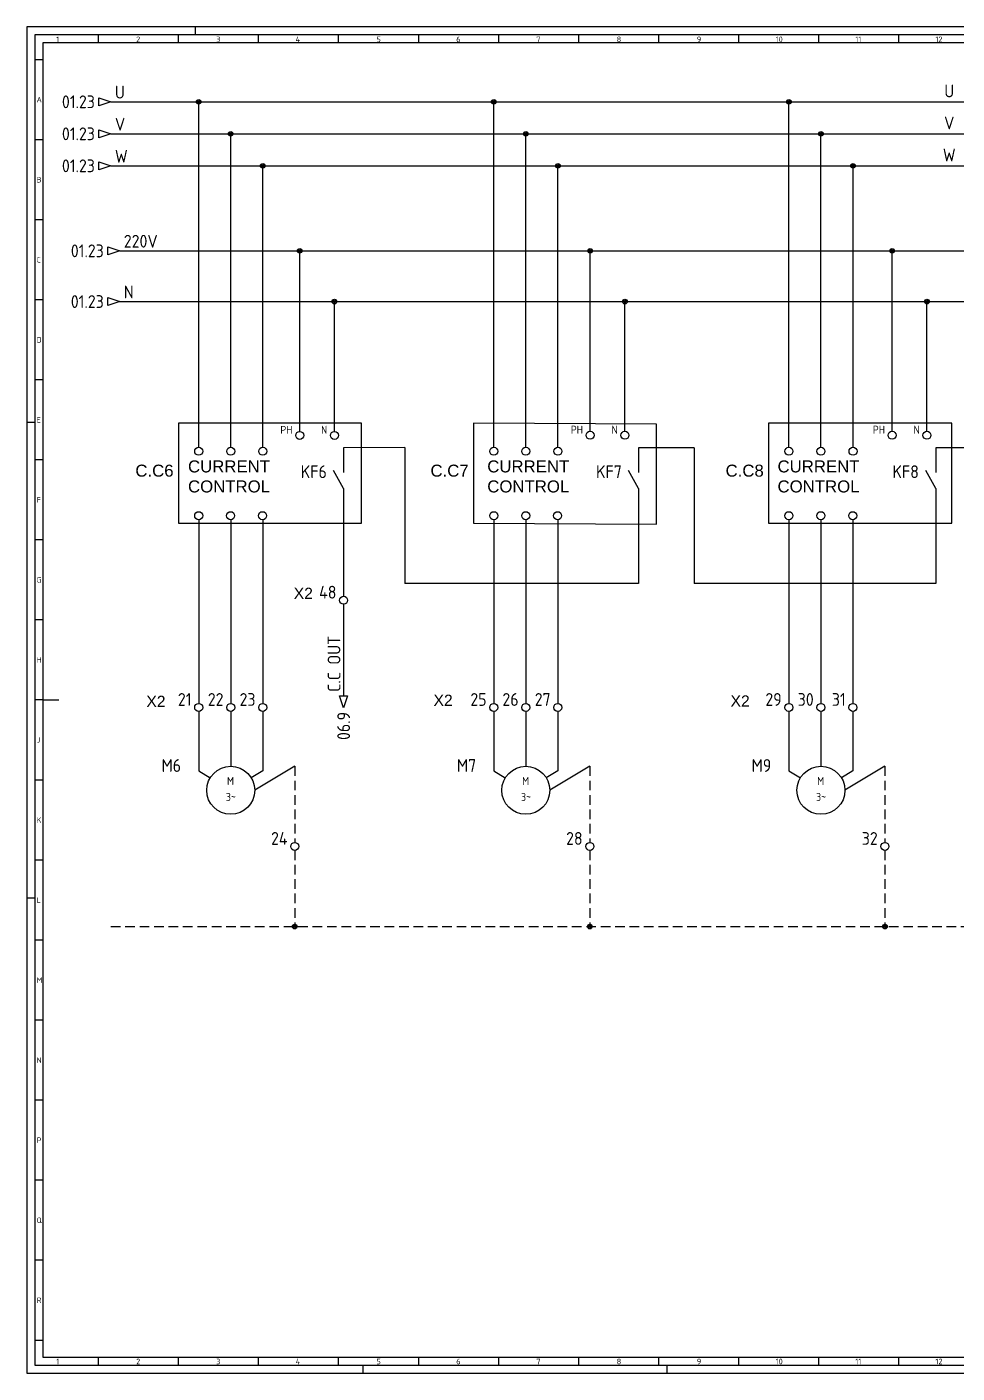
# Model space of a CAD drawing. Header units: millimetres. Extents: x 0 to 1189, y 5 to 846.
# Drawn here: x 0 to 581, y 5 to 846 of the extents above; entities that cross this region are included whole.
import ezdxf
from ezdxf.enums import TextEntityAlignment as Align

# ---------------------------------------------------------------- set-up
doc = ezdxf.new("R2010")
doc.units = ezdxf.units.MM
doc.header["$LTSCALE"] = 12
doc.linetypes.add('DASHED', pattern=[0.75, 0.5, -0.25])
for name, color, linetype in [('035', 5, 'Continuous'), ('07', 7, 'Continuous'), ('MISC', 2, 'Continuous'), ('RED_2.5mm^2', 1, 'Continuous'), ('SYMS', 7, 'Continuous'), ('TAGS', 51, 'Continuous'), ('WIRENO', 70, 'Continuous'), ('WIREREF', 61, 'Continuous'), ('WIREREF_DEST', 61, 'Continuous'), ('XREF', 7, 'Continuous')]:
    doc.layers.add(name, color=color, linetype=linetype)
doc.styles.add('ISO Proportional', font='isocp.shx')
doc.styles.add('WD_IEC', font='isocp2.shx', dxfattribs={"width": 0.9, "height": 4})

# ---------------------------------------------------------------- blocks, each defined once
blk = doc.blocks.new('IEC_border_a0')
at = {"layer": '035', "color": 0}
for p, q in [((0, 841), (0, 0)), ((1189, 841), (0, 841)), ((44.5, 836), (44.5, 831)), ((94.5, 836), (94.5, 831)), ((105, 841), (105, 836)), ((144.5, 836), (144.5, 831)), ((194.5, 836), (194.5, 831)), ((244.5, 836), (244.5, 831)), ((294.5, 836), (294.5, 831)), ((344.5, 836), (344.5, 831)), ((394.5, 836), (394.5, 831)), ((444.5, 836), (444.5, 831)), ((494.5, 836), (494.5, 831)), ((544.5, 836), (544.5, 831)), ((9.98, 820.54), (5, 820.54)), ((9.98, 770.54), (5, 770.54)), ((9.98, 720.54), (5, 720.54)), ((9.98, 670.54), (5, 670.54)), ((9.98, 620.54), (5, 620.54)), ((0, 594), (5, 594)), ((10, 570.5), (5.02, 570.5)), ((10, 520.5), (5, 520.5)), ((10, 470.5), (5.02, 470.5)), ((10, 420.5), (5.02, 420.5)), ((10, 370.5), (5.02, 370.5)), ((10, 320.5), (5.02, 320.5)), ((0, 297), (5, 297)), ((10.02, 270.46), (5.03, 270.46)), ((10.02, 220.46), (5.03, 220.46)), ((10.02, 170.46), (5.03, 170.46)), ((10.02, 120.46), (5.03, 120.46)), ((10.02, 70.46), (5.03, 70.46)), ((10.03, 20.42), (5.05, 20.42)), ((44.5, 10), (44.5, 5)), ((94.5, 10), (94.5, 5)), ((144.5, 10), (144.5, 5)), ((194.5, 10), (194.5, 5)), ((244.5, 10), (244.5, 5)), ((294.5, 10), (294.5, 5)), ((344.5, 10), (344.5, 5)), ((394.5, 10), (394.5, 5)), ((444.5, 10), (444.5, 5)), ((494.5, 10), (494.5, 5)), ((544.5, 10), (544.5, 5)), ((0, 0), (1189, 0)), ((210, 0), (210, 5)), ((400, 0), (400, 5))]:
    blk.add_line(p, q, dxfattribs=at)
blk.add_lwpolyline([(10, 10), (1179, 10), (1179, 831), (10, 831)], close=True, dxfattribs=at)
at = {"layer": '07', "color": 0}
blk.add_line((10, 420.5), (20, 420.5), dxfattribs=at)
blk.add_lwpolyline([(5, 5), (1184, 5), (1184, 836), (5, 836)], close=True, dxfattribs=at)
at = {"layer": '035', "color": 0, "style": 'ISO Proportional'}
for s, p in [('1', (18.31, 831.5)), ('2', (68.23, 831.5)), ('3', (118.18, 831.5)), ('4', (167.88, 831.5)), ('5', (218.34, 831.5)), ('6', (268.19, 831.5)), ('7', (318.17, 831.5)), ('8', (368.42, 831.5)), ('9', (418.46, 831.5)), ('10', (467.72, 831.5)), ('11', (517.49, 831.5)), ('12', (567.49, 831.5)), ('A', (6, 793.79)), ('B', (6, 743.79)), ('C', (6, 693.79)), ('D', (6, 643.79)), ('E', (6.02, 593.75)), ('F', (6.02, 543.75)), ('G', (6.02, 493.75)), ('H', (6.02, 443.75)), ('J', (6.02, 393.75)), ('K', (6.02, 343.75)), ('L', (6.03, 293.72)), ('M', (6.03, 243.72)), ('N', (6.03, 193.72)), ('P', (6.03, 143.72)), ('Q', (6.03, 93.72)), ('R', (6.05, 43.68)), ('1', (18.31, 5.5)), ('2', (68.23, 5.5)), ('3', (118.18, 5.5)), ('4', (167.88, 5.5)), ('5', (218.34, 5.5)), ('6', (268.19, 5.5)), ('7', (318.17, 5.5)), ('8', (368.42, 5.5)), ('9', (418.46, 5.5)), ('10', (467.72, 5.5)), ('11', (517.49, 5.5)), ('12', (567.49, 5.5))]:
    blk.add_text(s, height=3.5, dxfattribs=at).set_placement(p)
blk = doc.blocks.new('VMO14')
blk.add_line((20, 7.5), (7.5, 0))
blk.add_circle((0, 0), 7.5)
at = {"style": 'WD_IEC'}
for tag, p in [('INST', (-15.5, 12.75)), ('LOC', (-15.5, 9.25)), ('TAG1', (-15.5, 5.75)), ('DESC2', (-15.5, -2)), ('DESC1', (-15.5, 1.5)), ('DESC3', (-15.5, -5.5)), ('RATING1', (-15.5, -9)), ('RATING2', (-15.5, -12.5)), ('RATING3', (-15.5, -16))]:
    blk.add_attdef(tag, text='', height=2.5, dxfattribs=at).set_placement(p, align=Align.RIGHT)
blk.add_attdef('TERM02', (-0.81, 7.4), '', height=2, rotation=90, dxfattribs=at)
for tag, p in [('TERM04', (19, 10)), ('TERM01', (-7.47, 4.61)), ('TERM03', (9.66, 4.61))]:
    blk.add_attdef(tag, text='', height=2, rotation=90, dxfattribs=at).set_placement(p, align=Align.RIGHT)
at = {"style": 'WD_IEC', "flags": 1}
for tag, p, height in [('MFG', (22.75, 9), 1.5), ('X0TERM01', (-6.4, 3.9), 0.32), ('X2TERM02', (0, 7.5), 0.32), ('X0TERM03', (6.4, 3.9), 0.32), ('X2TERM04', (20, 7.5), 0.32), ('CAT', (22.75, 6.5), 1.5), ('X4LINK', (-7.5, 0), 0.32), ('X1LINK', (7.5, 0), 0.32), ('ASSYCODE', (1, -9), 1), ('FAMILY', (1, -10.5), 1), ('CATDESC', (1, -12), 1)]:
    blk.add_attdef(tag, p, '', height=height, dxfattribs=at)
at = {"style": 'WD_IEC'}
for tag, p in [('M', (-0.06, 1.67)), ('3~', (0.05, -3.33))]:
    blk.add_attdef(tag, text='', height=2.5, dxfattribs=at).set_placement(p, align=Align.CENTER)
at = {"lineweight": 15, "style": 'WD_IEC'}
blk.add_attdef('XREF', text='', height=2.5, dxfattribs=at).set_placement((-15.5, -19.5), align=Align.RIGHT)
blk = doc.blocks.new('VT0_02')
blk.add_circle((0, 0), 1.25)
at = {"style": 'WD_IEC'}
blk.add_attdef('TAG1', text='', height=2.5, dxfattribs=at).set_placement((-0.5, 1.75), align=Align.RIGHT)
at = {"style": 'WD_IEC', "flags": 1}
for tag, p in [('X4TERM01', (-1.25, 0)), ('X2TERM01', (0, 1.25)), ('X1TERM01', (1.25, 0)), ('X8TERM01', (0, -1.25))]:
    blk.add_attdef(tag, p, '', height=0.32, dxfattribs=at)
blk = doc.blocks.new('WDDOT')
for radius in [0.72, 0.449, 0.223]:
    blk.add_circle((0, 0), radius)
blk = doc.blocks.new('HA1D3')
blk.add_lwpolyline([(0, 0), (-3.75, -1.25), (-3.75, 1.25)], close=True)
at = {"style": 'WD_IEC'}
blk.add_attdef('XREF', text='', height=2.5, dxfattribs=at).set_placement((-5, 0), align=Align.MIDDLE_RIGHT)
at = {"style": 'WD_IEC', "flags": 1}
blk.add_attdef('SIGCODE', text='', height=1, dxfattribs=at).set_placement((-2.5, 1.8), align=Align.RIGHT)
at = {"style": 'WD_IEC'}
for tag, p, height, flags in [('X1TERM01', (0, 0), 0.32, 1), ('WIRENO', (1.25, 1), 2.5, 8)]:
    blk.add_attdef(tag, p, '', height=height, dxfattribs=dict(at, flags=flags))
blk.add_attdef('DESC1', text='', height=2.5, dxfattribs=at).set_placement((1.25, -1), align=Align.TOP_LEFT)
blk = doc.blocks.new('WD_WNH')
at = {"linetype": 'Continuous', "style": 'WD_IEC', "width": 0.8}
blk.add_attdef('WIRENO', text='', height=2.5, dxfattribs=at).set_placement((0, 0.75), align=Align.CENTER)
at = {"style": 'WD_IEC', "flags": 1}
for tag, p in [('W08USER', (0, 0.375)), ('W04USER', (0, 0.875)), ('W05USER', (0, 0.75)), ('W09USER', (0, 0.25)), ('W03USER', (0, 1)), ('W06USER', (0, 0.625)), ('W07USER', (0, 0.5)), ('W02USER', (0, 1.125)), ('W01USER', (0, 1.25)), ('W10USER', (0, 0.125))]:
    blk.add_attdef(tag, text='', height=0.08, dxfattribs=at).set_placement(p, align=Align.CENTER)
blk = doc.blocks.new('HA1S4')
blk.add_lwpolyline([(0, -3.75), (-1.25, 0), (1.25, 0)], close=True)
at = {"style": 'WD_IEC', "flags": 8}
blk.add_attdef('WIRENO', (-1, 1.25), '', height=2.5, rotation=90, dxfattribs=at)
at = {"style": 'WD_IEC'}
blk.add_attdef('DESC1', text='', height=2.5, rotation=90, dxfattribs=at).set_placement((1, 1.25), align=Align.TOP_LEFT)
at = {"style": 'WD_IEC', "flags": 1}
blk.add_attdef('X2TERM01', (0, 0), '', height=0.32, dxfattribs=at)
blk.add_attdef('SIGCODE', text='', height=1, dxfattribs=at).set_placement((-2.5, -3.2), align=Align.RIGHT)
at = {"style": 'WD_IEC'}
blk.add_attdef('XREF', text='', height=2.5, rotation=90, dxfattribs=at).set_placement((0, -5), align=Align.MIDDLE_RIGHT)
blk = doc.blocks.new('VT0002')
blk.add_circle((0, 0), 1.25)
at = {"style": 'WD_IEC'}
for tag, p in [('INST', (-2.25, 6.5)), ('LOC', (-2.25, 3.5)), ('DESC1', (-2.25, -6.25)), ('DESC2', (-2.25, -9.25)), ('DESC3', (-2.25, -12.25))]:
    blk.add_attdef(tag, text='', height=2.5, dxfattribs=at).set_placement(p, align=Align.RIGHT)
at = {"style": 'WD_IEC', "flags": 1}
for tag, p, height in [('ASSYCODE', (2.75, 10.75), 1), ('CATDESC', (2.75, 9.25), 1), ('MFG', (2.75, 7.25), 1.5), ('CAT', (2.75, 4.75), 1.5), ('X4PIN01', (-1.25, 1), 0.25), ('X4TERM01', (-1.25, 0), 0.25), ('X4TERMDESC01', (-1.25, 0.5), 0.4), ('STRIPSEQ', (0, 0), 0.025), ('X2PIN01', (0, 2.25), 0.25), ('X2TERM01', (0, 1.25), 0.25), ('X8PIN01', (0, -0.25), 0.25), ('X2TERMDESC01', (0, 1.75), 0.4), ('X1PIN01', (1.25, 1), 0.25), ('X1TERM01', (1.25, 0), 0.25), ('X1TERMDESC01', (1.25, 0.5), 0.4), ('LINKTERM', (0, -0.04), 0.025), ('X8TERM01', (0, -1.25), 0.25), ('X8TERMDESC01', (0, -0.75), 0.4)]:
    blk.add_attdef(tag, p, '', height=height, dxfattribs=at)
at = {"style": 'WD_IEC', "flags": 8}
for tag, height, p in [('TAGSTRIP', 2.5, (-2.25, 0.5)), ('TERM01', 2, (-2.25, -3.25))]:
    blk.add_attdef(tag, text='', height=height, dxfattribs=at).set_placement(p, align=Align.RIGHT)
blk = doc.blocks.new('VCR21')
for p, q in [((0, 7.5), (0, 2.5)), ((0, -2.5), (-3.12, 3.12)), ((0, -2.5), (0, -7.5))]:
    blk.add_line(p, q)
at = {"style": 'WD_IEC'}
for tag, p in [('INST', (-5.25, 6.75)), ('LOC', (-5.25, 3.75)), ('TAG2', (-5.25, 0.75)), ('XREF', (-5.25, -3.75)), ('DESC2', (-5.25, -9.75)), ('DESC1', (-5.25, -6.75)), ('DESC3', (-5.25, -12.75))]:
    blk.add_attdef(tag, text='', height=2.5, dxfattribs=at).set_placement(p, align=Align.RIGHT)
blk.add_attdef('TERM01', text='', height=2, rotation=90, dxfattribs=at).set_placement((-1, 7.5), align=Align.RIGHT)
at = {"style": 'WD_IEC', "flags": 1}
for tag, p, height in [('X2TERM01', (0, 7.5), 0.32), ('X4LINK', (-2.75, 0), 0.32), ('X1LINK', (-0.5, 0), 0.32), ('CONTACT', (4, -3.5), 1), ('FAMILY', (4, -5), 1), ('COMMON', (5.25, -4.75), 1), ('X8TERM02', (0, -7.5), 0.32)]:
    blk.add_attdef(tag, p, '', height=height, dxfattribs=at)
at = {"style": 'WD_IEC'}
blk.add_attdef('TERM02', (-1, -7.5), '', height=2, rotation=90, dxfattribs=at)

msp = doc.modelspace()

# ---------------------------------------------------------------- linework, layer by layer
for points in [[(208.96, 598.37), (94.62, 598.37), (94.62, 535.86), (208.96, 535.86)], [(393.28, 597.7), (278.96, 598.37), (278.96, 535.86), (393.28, 535.2)], [(577.65, 598.37), (463.3, 598.37), (463.3, 535.86), (577.65, 535.86)]]:
    msp.add_lwpolyline(points, close=True)
at = {"layer": 'RED_2.5mm^2'}
for p, q in [((52.46, 799.16), (1099.6, 799.16)), ((107.29, 583.34), (107.29, 799.16)), ((291.63, 583.34), (291.63, 799.16)), ((475.97, 583.34), (475.97, 799.16)), ((52.46, 779.16), (1099.6, 779.16)), ((127.29, 583.34), (127.29, 779.16)), ((311.63, 583.34), (311.63, 779.16)), ((495.97, 583.34), (495.97, 779.16)), ((52.46, 759.16), (1099.6, 759.16)), ((147.33, 583.34), (147.33, 759.16)), ((331.68, 583.34), (331.68, 759.16)), ((516.02, 583.34), (516.02, 759.16)), ((58.01, 706.04), (1091.75, 706.04)), ((170.4, 593.22), (170.4, 706.04)), ((351.82, 593.31), (351.82, 706.04)), ((540.48, 593.3), (540.48, 706.04)), ((57.63, 674.34), (1113.08, 674.34)), ((192.1, 593.22), (192.1, 674.34)), ((373.52, 593.31), (373.52, 674.34)), ((562.18, 593.3), (562.18, 674.34)), ((235.97, 583.1), (197.84, 582.92)), ((197.84, 582.92), (197.84, 577.55)), ((235.97, 583.1), (235.97, 498.3)), ((382.11, 582.92), (382.11, 577.55)), ((416.72, 582.92), (382.11, 582.92)), ((416.72, 582.92), (416.72, 498.3)), ((567.66, 582.92), (567.66, 577.55)), ((598.25, 582.92), (567.66, 582.92)), ((197.84, 547.55), (197.84, 490.27)), ((382.11, 547.55), (382.11, 498.3)), ((567.66, 547.55), (567.66, 498.3)), ((107.29, 538.09), (107.29, 423.27)), ((127.29, 538.09), (127.29, 423.27)), ((147.29, 538.09), (147.29, 423.27)), ((291.63, 538.09), (291.63, 423.27)), ((311.63, 538.09), (311.63, 423.27)), ((331.63, 538.09), (331.63, 423.27)), ((475.97, 538.09), (475.97, 423.27)), ((495.97, 538.09), (495.97, 423.27)), ((515.97, 538.09), (515.97, 423.27)), ((382.11, 498.3), (235.97, 498.3)), ((567.66, 498.3), (416.72, 498.3)), ((197.84, 485.27), (197.84, 427.99)), ((107.29, 418.27), (107.29, 381.2)), ((127.29, 418.27), (127.29, 384.01)), ((147.29, 418.27), (147.29, 381.2)), ((291.63, 418.27), (291.63, 381.2)), ((311.63, 418.27), (311.63, 384.01)), ((331.63, 418.27), (331.63, 381.2)), ((475.97, 418.27), (475.97, 381.2)), ((495.97, 418.27), (495.97, 384.01)), ((515.97, 418.27), (515.97, 381.2)), ((107.29, 381.2), (114.48, 376.82)), ((147.29, 381.2), (140.09, 376.82)), ((291.63, 381.2), (298.82, 376.82)), ((331.63, 381.2), (324.44, 376.82)), ((475.97, 381.2), (483.16, 376.82)), ((515.97, 381.2), (508.78, 376.82))]:
    msp.add_line(p, q, dxfattribs=at)
at = {"layer": 'RED_2.5mm^2', "color": 2, "linetype": 'DASHED'}
for p, q in [((167.29, 384.01), (167.29, 336.45)), ((351.63, 384.01), (351.63, 336.45)), ((535.97, 384.01), (535.97, 336.45)), ((167.29, 331.45), (167.29, 283.9)), ((351.63, 331.45), (351.63, 283.9)), ((535.97, 331.45), (535.97, 283.9)), ((52.46, 283.9), (1089, 283.9))]:
    msp.add_line(p, q, dxfattribs=at)

# ---------------------------------------------------------------- block references
msp.add_blockref('IEC_border_a0', (0, 4.94))
at = {"layer": 'SYMS'}
ref = msp.add_blockref('HA1D3', (52.46, 799.16), dxfattribs=dict(at, xscale=2, yscale=2, zscale=2))
ref.add_attrib('XREF', '01.23', dxfattribs={"layer": 'XREF', "height": 8, "style": 'WD_IEC'}).set_placement((42.46, 799.16), align=Align.MIDDLE_RIGHT)
ref.add_attrib('WIRENO', 'U', (54.96, 801.16), dxfattribs={"layer": 'WIREREF_DEST', "height": 8, "style": 'WD_IEC', "flags": 8})
at = {"layer": 'SYMS', "xscale": 2, "yscale": 2, "zscale": 2}
for p in [(107.29, 799.16), (291.63, 799.16), (475.97, 799.16), (127.29, 779.16), (311.63, 779.16), (495.97, 779.16), (147.33, 759.16), (331.68, 759.16), (516.02, 759.16), (170.4, 706.04), (351.82, 706.04), (540.48, 706.04), (192.1, 674.34), (373.52, 674.34), (562.18, 674.34)]:
    msp.add_blockref('WDDOT', p, dxfattribs=at)
at = {"layer": 'SYMS'}
ref = msp.add_blockref('HA1D3', (52.46, 779.16), dxfattribs=dict(at, xscale=2, yscale=2, zscale=2))
ref.add_attrib('XREF', '01.23', dxfattribs={"layer": 'XREF', "height": 8, "style": 'WD_IEC'}).set_placement((42.46, 779.16), align=Align.MIDDLE_RIGHT)
ref.add_attrib('WIRENO', 'V', (54.96, 781.16), dxfattribs={"layer": 'WIREREF_DEST', "height": 8, "style": 'WD_IEC', "flags": 8})
ref = msp.add_blockref('HA1D3', (52.46, 759.16), dxfattribs=dict(at, xscale=2, yscale=2, zscale=2))
ref.add_attrib('XREF', '01.23', dxfattribs={"layer": 'XREF', "height": 8, "style": 'WD_IEC'}).set_placement((42.46, 759.16), align=Align.MIDDLE_RIGHT)
ref.add_attrib('WIRENO', 'W', (54.96, 761.16), dxfattribs={"layer": 'WIREREF_DEST', "height": 8, "style": 'WD_IEC', "flags": 8})
ref = msp.add_blockref('HA1D3', (58.01, 706.04), dxfattribs=dict(at, xscale=2, yscale=2, zscale=2))
ref.add_attrib('XREF', '01.23', dxfattribs={"layer": 'XREF', "height": 8, "style": 'WD_IEC'}).set_placement((48.01, 706.04), align=Align.MIDDLE_RIGHT)
ref.add_attrib('WIRENO', '220V', (60.51, 708.04), dxfattribs={"layer": 'WIREREF_DEST', "height": 8, "style": 'WD_IEC', "flags": 8})
ref = msp.add_blockref('HA1D3', (58.01, 674.34), dxfattribs=dict(at, xscale=2, yscale=2, zscale=2))
ref.add_attrib('XREF', '01.23', dxfattribs={"layer": 'XREF', "height": 8, "style": 'WD_IEC'}).set_placement((48.01, 674.34), align=Align.MIDDLE_RIGHT)
ref.add_attrib('WIRENO', 'N', (60.51, 676.34), dxfattribs={"layer": 'WIREREF_DEST', "height": 8, "style": 'WD_IEC', "flags": 8})
ref = msp.add_blockref('VT0002', (170.4, 590.72), dxfattribs=dict(at, xscale=2, yscale=2, zscale=2))
ref.add_attrib('TAGSTRIP', 'PH', dxfattribs={"layer": 'TAGS', "height": 5, "style": 'WD_IEC', "flags": 8}).set_placement((165.9, 591.72), align=Align.RIGHT)
ref = msp.add_blockref('VT0002', (192.1, 590.72), dxfattribs=dict(at, xscale=2, yscale=2, zscale=2))
ref.add_attrib('TAGSTRIP', 'N', dxfattribs={"layer": 'TAGS', "height": 5, "style": 'WD_IEC', "flags": 8}).set_placement((187.6, 591.72), align=Align.RIGHT)
ref = msp.add_blockref('VT0002', (351.82, 590.81), dxfattribs=dict(at, xscale=2, yscale=2, zscale=2))
ref.add_attrib('TAGSTRIP', 'PH', dxfattribs={"layer": 'TAGS', "height": 5, "style": 'WD_IEC', "flags": 8}).set_placement((347.32, 591.81), align=Align.RIGHT)
ref = msp.add_blockref('VT0002', (373.52, 590.81), dxfattribs=dict(at, xscale=2, yscale=2, zscale=2))
ref.add_attrib('TAGSTRIP', 'N', dxfattribs={"layer": 'TAGS', "height": 5, "style": 'WD_IEC', "flags": 8}).set_placement((369.02, 591.81), align=Align.RIGHT)
ref = msp.add_blockref('VT0002', (540.48, 590.8), dxfattribs=dict(at, xscale=2, yscale=2, zscale=2))
ref.add_attrib('TAGSTRIP', 'PH', dxfattribs={"layer": 'TAGS', "height": 5, "style": 'WD_IEC', "flags": 8}).set_placement((535.98, 591.8), align=Align.RIGHT)
ref = msp.add_blockref('VT0002', (562.18, 590.8), dxfattribs=dict(at, xscale=2, yscale=2, zscale=2))
ref.add_attrib('TAGSTRIP', 'N', dxfattribs={"layer": 'TAGS', "height": 5, "style": 'WD_IEC', "flags": 8}).set_placement((557.68, 591.8), align=Align.RIGHT)
at = {"layer": 'SYMS', "color": 0, "xscale": 2, "yscale": 2, "zscale": 2}
for p in [(107.29, 580.84), (127.29, 580.84), (147.33, 580.84), (291.63, 580.84), (311.63, 580.84), (331.68, 580.84), (475.97, 580.84), (495.97, 580.84), (516.02, 580.84), (107.29, 540.59), (127.25, 540.59), (147.16, 540.59), (291.63, 540.59), (311.59, 540.59), (331.51, 540.59), (475.97, 540.59), (495.93, 540.59), (515.85, 540.59)]:
    msp.add_blockref('VT0_02', p, dxfattribs=at)
at = {"layer": 'SYMS'}
ref = msp.add_blockref('VCR21', (197.84, 562.55), dxfattribs=dict(at, xscale=2, yscale=2, zscale=2))
ref.add_attrib('TAG2', 'KF6', dxfattribs={"layer": 'TAGS', "height": 8, "style": 'WD_IEC'}).set_placement((187.34, 564.05), align=Align.RIGHT)
ref = msp.add_blockref('VCR21', (382.11, 562.55), dxfattribs=dict(at, xscale=2, yscale=2, zscale=2))
ref.add_attrib('TAG2', 'KF7', dxfattribs={"layer": 'TAGS', "height": 8, "style": 'WD_IEC'}).set_placement((371.61, 564.05), align=Align.RIGHT)
ref = msp.add_blockref('VCR21', (567.66, 562.55), dxfattribs=dict(at, xscale=2, yscale=2, zscale=2))
ref.add_attrib('TAG2', 'KF8', dxfattribs={"layer": 'TAGS', "height": 8, "style": 'WD_IEC'}).set_placement((557.16, 564.05), align=Align.RIGHT)
ref = msp.add_blockref('VT0002', (197.84, 487.77), dxfattribs=dict(at, xscale=2, yscale=2, zscale=2))
ref.add_attrib('TAGSTRIP', '48', dxfattribs={"layer": 'TAGS', "height": 8, "style": 'WD_IEC', "flags": 8}).set_placement((193.34, 488.77), align=Align.RIGHT)
ref = msp.add_blockref('HA1S4', (197.84, 427.99), dxfattribs=dict(at, xscale=2, yscale=2, zscale=2))
ref.add_attrib('XREF', '06.9', dxfattribs={"layer": 'XREF', "height": 8, "rotation": 90, "style": 'WD_IEC'}).set_placement((197.84, 417.99), align=Align.MIDDLE_RIGHT)
ref.add_attrib('WIRENO', 'C.C OUT', (195.84, 430.49), dxfattribs={"layer": 'WIREREF', "height": 8, "rotation": 90, "style": 'WD_IEC', "flags": 8})
ref = msp.add_blockref('VT0002', (107.29, 420.77), dxfattribs=dict(at, xscale=2, yscale=2, zscale=2))
ref.add_attrib('TAGSTRIP', '21', dxfattribs={"layer": 'TAGS', "height": 8, "style": 'WD_IEC', "flags": 8}).set_placement((102.79, 421.77), align=Align.RIGHT)
ref = msp.add_blockref('VT0002', (127.29, 420.77), dxfattribs=dict(at, xscale=2, yscale=2, zscale=2))
ref.add_attrib('TAGSTRIP', '22', dxfattribs={"layer": 'TAGS', "height": 8, "style": 'WD_IEC', "flags": 8}).set_placement((122.79, 421.77), align=Align.RIGHT)
ref = msp.add_blockref('VT0002', (147.29, 420.77), dxfattribs=dict(at, xscale=2, yscale=2, zscale=2))
ref.add_attrib('TAGSTRIP', '23', dxfattribs={"layer": 'TAGS', "height": 8, "style": 'WD_IEC', "flags": 8}).set_placement((142.79, 421.77), align=Align.RIGHT)
ref = msp.add_blockref('VT0002', (291.63, 420.77), dxfattribs=dict(at, xscale=2, yscale=2, zscale=2))
ref.add_attrib('TAGSTRIP', '25', dxfattribs={"layer": 'TAGS', "height": 8, "style": 'WD_IEC', "flags": 8}).set_placement((287.13, 421.77), align=Align.RIGHT)
ref = msp.add_blockref('VT0002', (311.63, 420.77), dxfattribs=dict(at, xscale=2, yscale=2, zscale=2))
ref.add_attrib('TAGSTRIP', '26', dxfattribs={"layer": 'TAGS', "height": 8, "style": 'WD_IEC', "flags": 8}).set_placement((307.13, 421.77), align=Align.RIGHT)
ref = msp.add_blockref('VT0002', (331.63, 420.77), dxfattribs=dict(at, xscale=2, yscale=2, zscale=2))
ref.add_attrib('TAGSTRIP', '27', dxfattribs={"layer": 'TAGS', "height": 8, "style": 'WD_IEC', "flags": 8}).set_placement((327.13, 421.77), align=Align.RIGHT)
ref = msp.add_blockref('VT0002', (475.97, 420.77), dxfattribs=dict(at, xscale=2, yscale=2, zscale=2))
ref.add_attrib('TAGSTRIP', '29', dxfattribs={"layer": 'TAGS', "height": 8, "style": 'WD_IEC', "flags": 8}).set_placement((471.47, 421.77), align=Align.RIGHT)
ref = msp.add_blockref('VT0002', (495.97, 420.77), dxfattribs=dict(at, xscale=2, yscale=2, zscale=2))
ref.add_attrib('TAGSTRIP', '30', dxfattribs={"layer": 'TAGS', "height": 8, "style": 'WD_IEC', "flags": 8}).set_placement((491.47, 421.77), align=Align.RIGHT)
ref = msp.add_blockref('VT0002', (515.97, 420.77), dxfattribs=dict(at, xscale=2, yscale=2, zscale=2))
ref.add_attrib('TAGSTRIP', '31', dxfattribs={"layer": 'TAGS', "height": 8, "style": 'WD_IEC', "flags": 8}).set_placement((511.47, 421.77), align=Align.RIGHT)
ref = msp.add_blockref('VMO14', (127.29, 369.01), dxfattribs=dict(at, xscale=2, yscale=2, zscale=2))
ref.add_attrib('M', 'M', dxfattribs={"layer": 'MISC', "height": 5, "style": 'WD_IEC'}).set_placement((127.17, 372.34), align=Align.CENTER)
ref.add_attrib('3~', '3~', dxfattribs={"layer": 'MISC', "height": 5, "style": 'WD_IEC'}).set_placement((127.38, 362.34), align=Align.CENTER)
ref.add_attrib('TAG1', 'M6', dxfattribs={"layer": 'TAGS', "height": 8, "style": 'WD_IEC'}).set_placement((96.29, 380.51), align=Align.RIGHT)
ref = msp.add_blockref('VMO14', (311.63, 369.01), dxfattribs=dict(at, xscale=2, yscale=2, zscale=2))
ref.add_attrib('M', 'M', dxfattribs={"layer": 'MISC', "height": 5, "style": 'WD_IEC'}).set_placement((311.51, 372.34), align=Align.CENTER)
ref.add_attrib('3~', '3~', dxfattribs={"layer": 'MISC', "height": 5, "style": 'WD_IEC'}).set_placement((311.72, 362.34), align=Align.CENTER)
ref.add_attrib('TAG1', 'M7', dxfattribs={"layer": 'TAGS', "height": 8, "style": 'WD_IEC'}).set_placement((280.63, 380.51), align=Align.RIGHT)
ref = msp.add_blockref('VMO14', (495.97, 369.01), dxfattribs=dict(at, xscale=2, yscale=2, zscale=2))
ref.add_attrib('M', 'M', dxfattribs={"layer": 'MISC', "height": 5, "style": 'WD_IEC'}).set_placement((495.85, 372.34), align=Align.CENTER)
ref.add_attrib('3~', '3~', dxfattribs={"layer": 'MISC', "height": 5, "style": 'WD_IEC'}).set_placement((496.06, 362.34), align=Align.CENTER)
ref.add_attrib('TAG1', 'M9', dxfattribs={"layer": 'TAGS', "height": 8, "style": 'WD_IEC'}).set_placement((464.97, 380.51), align=Align.RIGHT)
ref = msp.add_blockref('VT0002', (167.29, 333.95), dxfattribs=dict(at, xscale=2, yscale=2, zscale=2))
ref.add_attrib('TAGSTRIP', '24', dxfattribs={"layer": 'TAGS', "height": 8, "style": 'WD_IEC', "flags": 8}).set_placement((162.79, 334.95), align=Align.RIGHT)
ref = msp.add_blockref('VT0002', (351.63, 333.95), dxfattribs=dict(at, xscale=2, yscale=2, zscale=2))
ref.add_attrib('TAGSTRIP', '28', dxfattribs={"layer": 'TAGS', "height": 8, "style": 'WD_IEC', "flags": 8}).set_placement((347.13, 334.95), align=Align.RIGHT)
ref = msp.add_blockref('VT0002', (535.97, 333.95), dxfattribs=dict(at, xscale=2, yscale=2, zscale=2))
ref.add_attrib('TAGSTRIP', '32', dxfattribs={"layer": 'TAGS', "height": 8, "style": 'WD_IEC', "flags": 8}).set_placement((531.47, 334.95), align=Align.RIGHT)
at = {"layer": 'SYMS', "color": 2, "linetype": 'DASHED', "xscale": 2, "yscale": 2, "zscale": 2}
for p in [(167.29, 283.9), (351.63, 283.9), (535.97, 283.9)]:
    msp.add_blockref('WDDOT', p, dxfattribs=at)
at = {"layer": 'WIRENO'}
ref = msp.add_blockref('WD_WNH', (576.03, 799.16), dxfattribs=dict(at, xscale=2, yscale=2, zscale=2))
ref.add_attrib('WIRENO', 'U', dxfattribs={"linetype": 'Continuous', "height": 8, "style": 'WD_IEC'}).set_placement((576.14, 801.93), align=Align.CENTER)
ref = msp.add_blockref('WD_WNH', (576.03, 779.16), dxfattribs=dict(at, xscale=2, yscale=2, zscale=2))
ref.add_attrib('WIRENO', 'V', dxfattribs={"linetype": 'Continuous', "height": 8, "style": 'WD_IEC'}).set_placement((576.14, 781.93), align=Align.CENTER)
ref = msp.add_blockref('WD_WNH', (576.03, 759.16), dxfattribs=dict(at, xscale=2, yscale=2, zscale=2))
ref.add_attrib('WIRENO', 'W', dxfattribs={"linetype": 'Continuous', "height": 8, "style": 'WD_IEC'}).set_placement((576.14, 761.93), align=Align.CENTER)

# ---------------------------------------------------------------- texts
at = {"char_height": 7.5, "attachment_point": 1}
for s, width, insert in [('{\\f@Arial Unicode MS|b0|i0|c0|p34;C.C6}', 19.3625, (67.73, 572.47)), ('{\\f@Arial Unicode MS|b0|i0|c0|p34;CURRENT\\PCONTROL\\P    }', 57.2264, (100.63, 575.11)), ('{\\f@Arial Unicode MS|b0|i0|c0|p34;C.C7}', 19.3625, (252.07, 572.47)), ('{\\f@Arial Unicode MS|b0|i0|c0|p34;CURRENT\\PCONTROL\\P    }', 57.2264, (287.55, 575.11)), ('{\\f@Arial Unicode MS|b0|i0|c0|p34;C.C8}', 19.3625, (436.42, 572.47)), ('{\\f@Arial Unicode MS|b0|i0|c0|p34;CURRENT\\PCONTROL\\P    }', 57.2264, (468.87, 575.11))]:
    msp.add_mtext_dynamic_manual_height_columns(s, width=width, gutter_width=35, heights=[0], dxfattribs=dict(at, insert=insert))
at = {"layer": 'RED_2.5mm^2', "char_height": 7, "attachment_point": 1}
for insert in [(166.68, 495.57), (74.62, 428.08), (253.99, 428.75), (439.53, 428.3)]:
    msp.add_mtext_dynamic_manual_height_columns('{\\fArial|b0|i0|c0|p34;\\C0;X2}', width=22.2414, gutter_width=35, heights=[0], dxfattribs=dict(at, insert=insert))

doc.saveas('drawing.dxf')
